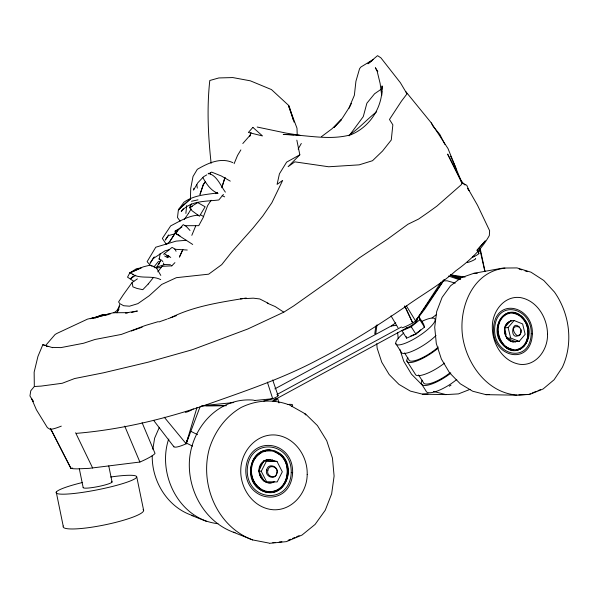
<?xml version="1.0" encoding="UTF-8"?>
<svg xmlns="http://www.w3.org/2000/svg" width="599" height="599" viewBox="0 0 599 599"><rect width="100%" height="100%" fill="white"/><g stroke="black" fill="none" stroke-linecap="round" stroke-linejoin="round"><path stroke-width="0.9" d="M190.445 198.194L190.729 188.423L193.02 176.495L197.311 169.33C207.935 163.138 220.672 157.125 232.876 162.643M381.855 91.093L381.698 95.421L380.133 83.456L377.168 71.281L375.356 67.709L377.797 71.543M381.922 89.363L382.057 85.904C382.843 106.772 370.279 126.816 350.879 134.753C328.731 140.877 305.73 134.633 283.245 134.401L294.154 135.052M520.928 332.647L520.853 329.892M185.885 213.416L186.663 205.584M528.355 336.608L526.903 341.729M498.091 327.196L498.368 324.853M189.823 206.378L191.381 203.885M374.772 333.905L375.828 326.066M375.79 333.68L376.981 324.838M159.207 259.756L160.135 253.564M251.228 469.069L251.752 465.55M259.165 470.529L260.745 464.749L263.957 461.29M152.835 449.228L154.624 438.169L159.364 427.282M210.212 174.234L210.548 172.4M186.776 440.31L186.154 443.762A23.713 4.47 -30.4 0 1 173.59 446.24M193.904 188.258L193.552 190.085L197.812 182.815L203.623 176.675L206.827 174.848M197.026 407.38L186.154 443.762L164.276 417.226M222.049 186.903L224.947 177.536M221.81 187.734L224.977 177.521M249.693 136.669L251.018 132.469M119.695 304.539L116.992 312.783L119.104 308.874M188.782 435.81L186.154 443.762L200.081 406.721M498.675 324.007L499.611 321.468M203.488 216.553L207.673 205.509L211.118 200.261M191.822 235.34L195.723 225.89M234.112 163.692L237.541 155.426L240.873 149.9M251.879 464.674C253.751 458.213 258.738 452.574 265.477 451.167M52.66 347.69L42.866 344.65L37.939 356.405L34.143 372.144L34.323 386.505L30.781 390.735L29.95 395.946L33.245 401.36L31.343 398.342M168.866 439.03L168.147 440.684C157.597 475.628 179.872 519.595 217.954 523.683M158.608 264.676L160.51 260.64L156.399 267.835M164.68 256.02L167.608 257.675L168.379 256.087M349.045 108.254L351.381 103.47M266.615 481.746L261.239 471.323L266.458 461.155L276.993 461.432L282.316 471.802L277.157 481.948L266.615 481.746L264.084 481.132L258.738 470.777L263.934 460.676L273.533 460.923M133.742 274.537L129.803 272.919L141.214 267.873L136.385 268.749L129.803 272.919L127.527 277.165L133.824 281.313M274.859 451.025C300.795 460.039 285.311 505.796 259.367 489.069L259.771 488.357C254.687 484.396 251.37 478.212 251.258 471.735M268.831 491.667C288.052 492.408 293.735 464.128 278.947 454.177L279.336 453.473L283.14 457.119L286 461.709L287.737 466.943M153.763 257.518L150.05 263.29L154.28 256.896M298.122 149.069L301.312 143.46M188.445 213.424L191.148 208.954M520.531 333.898C508.349 344.537 511.786 314.131 521.19 329.952C520.538 345.96 505.504 323.61 519.311 326.964M169.704 241.652L175.312 232.921L169.727 241.644L166.267 244.534M402.004 327.81A17.588 4.111 -32.8 0 0 415.624 321.034L441.044 282.129M119.733 306.209L116.775 310.686L113.84 312.865M168.663 234.905L165.234 240.072L168.341 235.609L174.331 233.984M444.233 279.733L425.005 308.777L415.624 321.034L406.459 305.969M184.26 219.519L188.468 213.409M526.588 342.606L524.088 346.237L520.823 348.88L517.019 350.333M415.624 321.034L444.084 279.733M499.925 320.622L502.374 317.141L505.541 314.64L509.554 313.255M137.381 278.887L132.139 282.473L123.282 294.783L118.587 301.926L119.815 303.641L123.641 305.73L129.534 306.194L137.882 303.633L149.286 295.711L161.67 284.458L176.353 277.681L208.684 274.177L221.742 264.631L231.873 251.85L252.98 228.099L262.849 215.917L271.871 202.717L282.676 180.389L277.09 184.387L279.433 173.822L286.636 162.134L299.837 154.797L296.842 140.159M183.287 208.699L181.257 211.477C190.527 200.276 205.884 201.653 218.845 199.946L223.412 194.413M157.807 271.849L162.082 266.315M349.097 135.838L363.279 116.595L366.88 103.215L374.555 93.803L380.994 89.333M148.2 284.038L153.569 277.33M153.943 266.967L158.525 261.336M506.552 336.533L506.979 338.263L515.484 341.617L519.206 341.378L525.158 334.332L522.62 323.932L514.099 320.51L510.415 320.869L504.433 327.863L506.125 334.796M278.999 402.947L277.651 398.485L275.944 400.506L274.162 401.09M504.433 327.863L508.094 327.541L514.099 320.51M45.464 345.675L55.123 334.459L57.167 333.306L87.626 319.072L102.901 315.778M242.805 143.528L250.547 134.745M167.608 257.675L168.798 256.342M179.251 235.482L175.417 233.296L183.227 224.64L186.184 226.347L189.995 230.458M501.752 343.579C487.781 327.211 507.727 298.819 524.544 319.387C538.359 335.717 518.607 363.975 501.752 343.579L502.202 343.092L499.798 338.989L498.548 335.133M516.862 349.584C529.396 346.237 530.886 329.001 523.766 319.896L524.207 319.424L520.98 315.995L517.207 313.606L513.141 312.431M148.215 284.031L142.787 289.684L136.991 288.441L132.896 286.861L132.139 282.473M171.793 265.859L174.93 262.639M168.596 255.795L167.376 257.046L168.903 256.102M299.837 154.797L288.112 166.687L294.82 161.857L328.679 166.769L359.16 164.852L372.518 160.712L382.566 151.015L391.267 140.001L392.854 124.847L389.47 119.463L401.472 101.126L406.998 93.863L400.394 82.737L380.927 57.871L377.557 55.647L367.951 63.764L372.084 60.634M215.85 193.702L217.197 192.361M133 276.394L130.47 278.797L135.801 275.188M192.713 244.467L175.417 233.296L177.439 231.484M419.824 319.739L411.228 326.777L401.944 330.805L406.609 338.136L415.916 334.167L424.481 327.106L423.62 324.141L419.008 316.849L419.824 319.739L424.481 327.106M163.572 254.298L172.063 247.387L175.058 249.094L176.054 251.288M350.228 134.401C359.789 127.707 367.501 118.894 376.651 111.773M505.878 314.602C492.468 323.078 497.747 347.218 513.276 349.734M263.725 461.245C253.332 467.677 261.538 487.324 273.481 482.015M261.014 452.881C248.42 460.204 248.45 480.121 259.996 488.417M432.066 317.919L436.521 314.512M321.506 136.624L331.981 128.8L341.52 119.538L333.86 127.594L342.306 118.258L349.165 107.565L354.361 95.286L355.933 81.254L359.572 68.69L360.875 67.043L373.229 59.496M395.774 322.831L391.342 325.931L274.859 388.863M153.404 258.439L165.144 250.749L169.405 249.686M449.332 386.205L451.032 385.09M34.323 386.505L41.129 386.1L62.259 383.263L74.613 378.538L103.485 372.803L148.17 362.185L192.369 349.711L247.829 328.978L283.791 312.176L293.712 305.917L331.749 278.984L359.355 257.87L388.047 238.784L407.964 224.251L418.619 219.047L428.218 212.383L436.836 206.161L461.178 184.821L462.361 182.92L447.61 154.078L461.874 182.927L466.786 185.271L469.084 190.707L467.572 188.505M175.417 233.296L175.095 231.124L181.961 226.976M189.494 207.568L197.76 202.612L205.12 206.782L199.46 216.209L192.099 210.796L189.494 207.568L192.346 206.453M208.43 173.927L211.634 172.1L221.338 175.986L230.263 181.13M273.533 400.342L407.395 327.526M276.895 394.561L401.412 326.964M479.694 250.494L480.51 250.06L479.844 248.555M94.904 317.942L100.699 315.254L108.501 314.52M129.803 272.919L143.139 266.892L149.653 265.23L153.449 266.345L156.511 268.067L160.802 275.42M392.966 325.212L391.342 325.931L396.628 325.354M95.563 317.889L101.276 315.373L105.626 315.059M170.955 317.612C194.465 305.932 220.724 302.27 246.286 298.002M175.095 231.124L177.559 230.061M288.112 540.305L290.665 539.235M292.364 538.516L294.91 537.445M296.61 536.726L299.156 535.656M528.782 394.367L530.459 393.693M532.137 393.011L536.337 391.319M538.014 390.645L540.53 389.627M529.995 394.322L543.083 388.991L554.105 379.744L562.341 367.337C573.572 343.1 569.671 313.696 554.464 292.057L543.772 280.467L530.999 272.193L517.004 267.918L502.771 268.053M273.736 492.086C284.038 489.45 289.781 477.92 287.82 467.864M274.567 481.731C267.506 485.879 258.888 478.871 259.232 471.293M470.073 389.35L458.467 393.895L445.948 394.606L422.505 394.172L410.33 391.087L398.956 384.401L389.193 374.547L381.75 362.208L377.168 348.251L376.741 343.699M264.466 460.676L267.019 459.688L269.73 459.485L272.642 460.114M264.698 460.721L267.251 459.733L269.962 459.523M515.23 341.834L517.663 341.018M510.85 321.034C499.686 324.044 504.208 343.796 515.567 341.812M511.187 321.004C501.161 323.782 503.557 340.494 513.321 341.902M167.608 318.893L176.316 315.703M509.397 312.506C491.113 317.507 495.485 347.974 513.276 350.49M131.323 331.007L142.128 327.189M158.877 321.97L166.739 319.2M504.92 268.18C470.829 271.774 456.895 311.862 463.551 341.572C469.204 367.367 489.076 393.079 516.959 395.063M502.194 268.21L473.772 273.339L461.357 277.629L450.545 285.805L442.122 297.351L436.701 311.495L434.709 327.249L436.297 343.482L441.373 359.041L449.564 372.795L460.257 383.772L472.686 391.222L485.954 394.659L515.14 395.168M92.665 318.226L101.276 315.373L105.851 315.299M154.797 267.76L164.912 264.511L170.453 264.728M158.218 321.648L145.422 325.459L121.297 334.437L95.024 339.461L83.59 343.242L60.858 347.615L52.637 347.398M217.594 192.938C206.049 194.533 193.994 195.162 183.99 202.177L178.397 209.807L177.491 217.527L180.142 221.136M263.792 401.008L272.702 398.724A18.584 2.134 -15.7 0 0 277.749 395.325M131.443 312.476L137.411 311.016L125.715 312.918M191.515 201.286L197.992 199.841M98.214 317.028L90.292 318.69L113.278 312.738L128.044 312.663L125.565 312.992M166.559 255.99L167.78 255.743M275.038 398.949L277.651 398.485M110.463 313.861L101.643 315.344L108.531 314.587M186.244 240.304L176.113 241.112L155.77 247.215L147.129 261.651L149.907 264.915L152.071 266.136M70.562 467.707L70.907 468.336L73.123 468.74L77.084 468.882L89.071 468.358L139.889 462.039A21.646 3.265 -21.6 0 0 155.029 453.391L142.098 422.699M50.773 429.101L70.907 468.336L72.711 468.111M156.182 268.053L161.296 267.416M272.762 542.724L275.51 542.439M279.164 542.05L281.912 541.766M198.202 215.168C188.168 215.782 179.415 221.42 170.685 225.875L162.359 238.432L166.073 244.003M203.188 405.59L233.775 402.565M255.092 400.461L272.702 398.724L267.371 382.132M76.35 433.354C119.695 429.738 162.224 419.599 203.435 405.822C242.835 391.813 282.863 378.688 319.791 358.794C349.973 343.324 378.643 325.002 406.571 305.894C422.961 294.176 440.684 284.36 455.787 270.8C469.054 261.231 481.282 249.993 489.323 235.557L489.63 230.72L477.553 205.33L468.328 189.202M265.245 451.122L270.201 450.815M270.224 449.976C244.662 449.13 244.617 490.791 269.041 492.58M506.979 338.263L510.655 338.008L519.206 341.378M485.954 394.659L489.465 394.456M518.779 394.951L527.869 394.419M515.746 395.228L529.404 394.427M240.416 298.879L242.251 298.781M245.006 298.624L253.272 298.16L259.771 298.961L268.307 303.304M422.505 394.172L428.098 393.857M162.059 266.323L171.816 265.851M509.217 313.292C536.135 309.518 533.177 362.522 506.08 346.843M442.811 280.879L447.273 280.811L455.21 283.14M473.772 273.339L477.276 273.294M184.956 225.696L198.748 225.666L203.675 216.628L200.732 214.914M206.116 405.703L224.625 405.59M201.339 405.86L226.444 405.703M46.363 346.409L48.624 346.469M187.27 250.023L174.713 249.251M295.966 135.164L300.511 135.434L286.067 133.09L257.196 127.04M269.52 543.323L286.412 541.631L302.016 535.057L315.089 524.432L325.242 510.243L331.659 493.823L334.107 476.033L332.445 458.033L326.74 440.699L317.41 425.567L305.011 413.46M450.508 274.806L465.071 277.082M274.409 460.945L276.993 461.432M208.138 173.268C216.98 175.282 220.492 185.615 225.374 192.144M263.934 460.676L266.458 461.155M254.904 400.514L253.085 400.087C217.482 397.167 190.28 429.161 189.329 463.027C188.558 492.183 205.352 521.819 233.311 532.204L235.07 532.548M233.311 532.204L252.606 539.916L269.108 543.106M152.236 455.614C151.742 481.544 167.99 507.937 193.267 515.761M264.129 490.678C291.294 499.117 296.325 452.837 269.969 450.777M258.738 470.777L261.239 471.323M275.091 451.062C252.396 443.155 241.622 477.276 259.367 489.069M450.411 274.986L461.836 277.584M288.246 404.557C272.762 398.927 255.721 400.229 241.03 407.53C225.501 416.582 214.689 431.579 209.365 448.599C199.445 484.194 216.943 526.708 252.606 539.916M433.362 391.394L445.948 394.606M160.719 279.613C151.861 275.113 141.559 279.201 132.783 274.574M513.141 313.18L517.042 314.31L520.666 316.601L523.766 319.896M519.168 269.093L521.692 269.864M525.061 270.89L527.584 271.661M450.343 275.188L460.601 278.4M448.546 276.042L458.871 279.516M450.351 275.413L460.631 279.516M191.493 515.41L206.625 521.459M42.866 344.65L44.611 345.383M267.199 303.124L275.226 306.576L283.791 312.176M186.072 442.923L192.578 446.128M191.074 431.445L197.55 434.657M218.058 193.432C210.848 190.662 206.326 183.9 202.762 177.386M222.169 195.573L224.64 196.861M259.771 488.357L264.361 490.738M272.41 460.069L275.121 461.462M274.642 451.826L278.947 454.177M51.454 430.202L47.388 427.641L36.397 409.768L31.829 399.129M158.832 258.678L161.73 260.318L162.861 261.628M289.137 404.767L303.873 413.063L305.834 414.98M164.77 254.036L170.752 257.435M178.36 234.98L179.992 235.909M464.981 184.986L461.574 181.527L461.874 182.927L448.022 148.597L431.243 122.855L405.65 91.437M421.591 384.423L411.483 374.158L403.763 361.294L399.84 349.314M502.202 343.092L503.459 344.41M153.606 420.341L173.89 446.787M404.55 352.968L408.862 359.737A20.77 5.496 -32.7 0 0 419.817 358.898A20.77 5.496 -32.7 0 0 438.288 347.038M418.566 374.952L423.351 382.462A20.695 5.99 -32.5 0 0 450.208 372.66M395.744 343.519L401.113 351.942A23.159 5.9 -32.8 0 0 414.703 350.138A23.159 5.9 -32.8 0 0 436.02 335.477M406.863 360.957L415.137 373.918A23.099 6.439 -32.6 0 0 444.518 363.106M421.352 383.667L425.934 390.84A23.032 6.844 -32.5 0 0 456.79 379.437M411.228 326.777L415.916 334.167M391.012 315.853L397.976 327.72M524.207 319.424L526.671 323.655L528.206 328.417M431.243 122.855L433.152 126.449L439.823 134.416L444.9 144.411M70.907 468.336L50.458 428.405A27.524 2.935 -26.2 0 0 61.308 426.129M75.609 432.77L92.643 468.036M404.714 305.969L412.666 322.891L404.849 306.186M450.62 156.167L455.599 167.233L456.326 170.812M477.545 250.674L478.564 252.95A10.22 1.288 -23.5 0 1 472.881 257.181M124.734 426.129L139.889 462.039M272.71 379.983L278.063 395.662M294.087 122.136L288.441 105.446L296.992 128.201L297.209 134.685M293.398 119.927L289.047 105.791L271.459 89.573L250.322 80.82L232.794 77.57L218.852 77.945L209.792 80.491C206.782 107.932 208.115 135.861 211.125 163.272M508.094 327.541L510.655 338.008M480.076 250.292L484.913 271.609M406.272 336.601L406.609 338.136M485.04 271.542L480.51 250.06L478.736 251.82A34.158 4.268 -23.2 0 0 478.564 252.95M136.767 476.939L143.693 510.61M108.756 465.932L112.065 482.023M79.293 468.635L83.149 487.466M56.246 492.086L63.195 526.012M163.549 263.043L163.804 264.563M196.779 184.507L197.318 188.123M498.054 331.951L498.301 334.369M397.624 332.452L398.223 338.705M111.699 481.611A14.728 1.864 -11.2 0 1 98.708 486.448A14.728 1.864 -11.2 0 1 83.179 487.459M110.74 477.006A41.039 5.174 -11.2 0 1 128.545 481.641A41.039 5.174 -11.2 0 1 64.115 494.175A41.039 5.174 -11.2 0 1 82.415 482.517M143.086 509.599A41.054 6.454 -11.6 0 1 104.922 524.844A41.054 6.454 -11.6 0 1 63.277 525.997M416.223 319.125A8.139 1.932 -32.9 0 1 415.107 322.779A8.139 1.932 -32.9 0 1 405.95 328.237M421.397 321.596A23.181 5.691 -32.8 0 1 432.605 324.658A23.181 5.691 -32.8 0 1 402.348 344.245A23.181 5.691 -32.8 0 1 403.748 333.022M475.374 258.626A4.582 0.592 -23.4 0 1 471.331 261.224A4.582 0.592 -23.4 0 1 467.602 261.898M438.011 348.244A23.136 6.125 -32.7 0 1 414.793 361.639A23.136 6.125 -32.7 0 1 407.822 357.648M450.845 373.11A23.054 6.671 -32.5 0 1 428.629 384.962A23.054 6.671 -32.5 0 1 422.22 380.185M420.618 329.839A8.131 1.999 -32.8 0 1 419.27 331.052M418.753 331.464A8.131 1.999 -32.8 0 1 416.462 333.089M414.044 334.512A8.131 1.999 -32.8 0 1 410.809 335.889M473.921 256.08A4.582 0.584 -23.5 0 1 472.544 256.919M287.73 404.49A24.447 3.1 -15.7 0 1 291.586 406.339M273.923 399.705A8.573 1.011 -15.7 0 1 272.755 401.068M193.32 408.9A5.054 0.749 -25.8 0 1 187.854 411.67A5.054 0.749 -25.8 0 1 185.435 411.887M266.682 469.901C264.361 476.707 275.473 480.84 276.925 473.217C279.239 466.426 268.157 462.293 266.682 469.901M267.88 470.222C265.829 476.22 275.615 479.859 276.903 473.143C278.939 467.16 269.168 463.521 267.88 470.222M547.508 334.264C548.018 349.382 536.517 366.116 520.037 364.349C502.808 361.691 492.303 343.819 492.333 327.383C491.869 312.139 503.774 295.359 520.359 297.576C537.228 300.571 547.449 318.062 547.508 334.264M532.384 333.838C531.021 366.678 492.385 357.341 493.419 329.001C494.901 296.265 533.335 305.655 532.384 333.838M531.231 333.695C529.943 364.559 493.636 355.784 494.609 329.143C495.994 298.377 532.129 307.197 531.231 333.695M307.197 474.46C307.122 492.633 292.417 510.722 273.331 509.756C253.691 508.349 240.079 488.791 240.776 469.983C240.94 451.646 256.11 433.511 275.368 435.001C294.581 436.851 307.751 455.974 307.197 474.46M291.241 472.663C289.594 505.773 246.324 501.266 247.245 469.691C249.012 436.693 292.057 441.253 291.241 472.663M292.626 472.753C290.874 507.989 244.834 503.197 245.815 469.594C247.709 434.492 293.495 439.344 292.626 472.753M203.353 184.485L199.961 194.518L203.375 184.47L205.532 181.677L203.375 184.47M182.777 249.671L179.393 257.128L182.807 249.663M485.227 240.993L476.999 250.277L485.227 240.993M252.89 127.377L248.39 132.461L262.489 135.928L252.89 127.377M183.758 204.888L178.397 209.807L190.654 198.756L183.758 204.888"/></g></svg>
